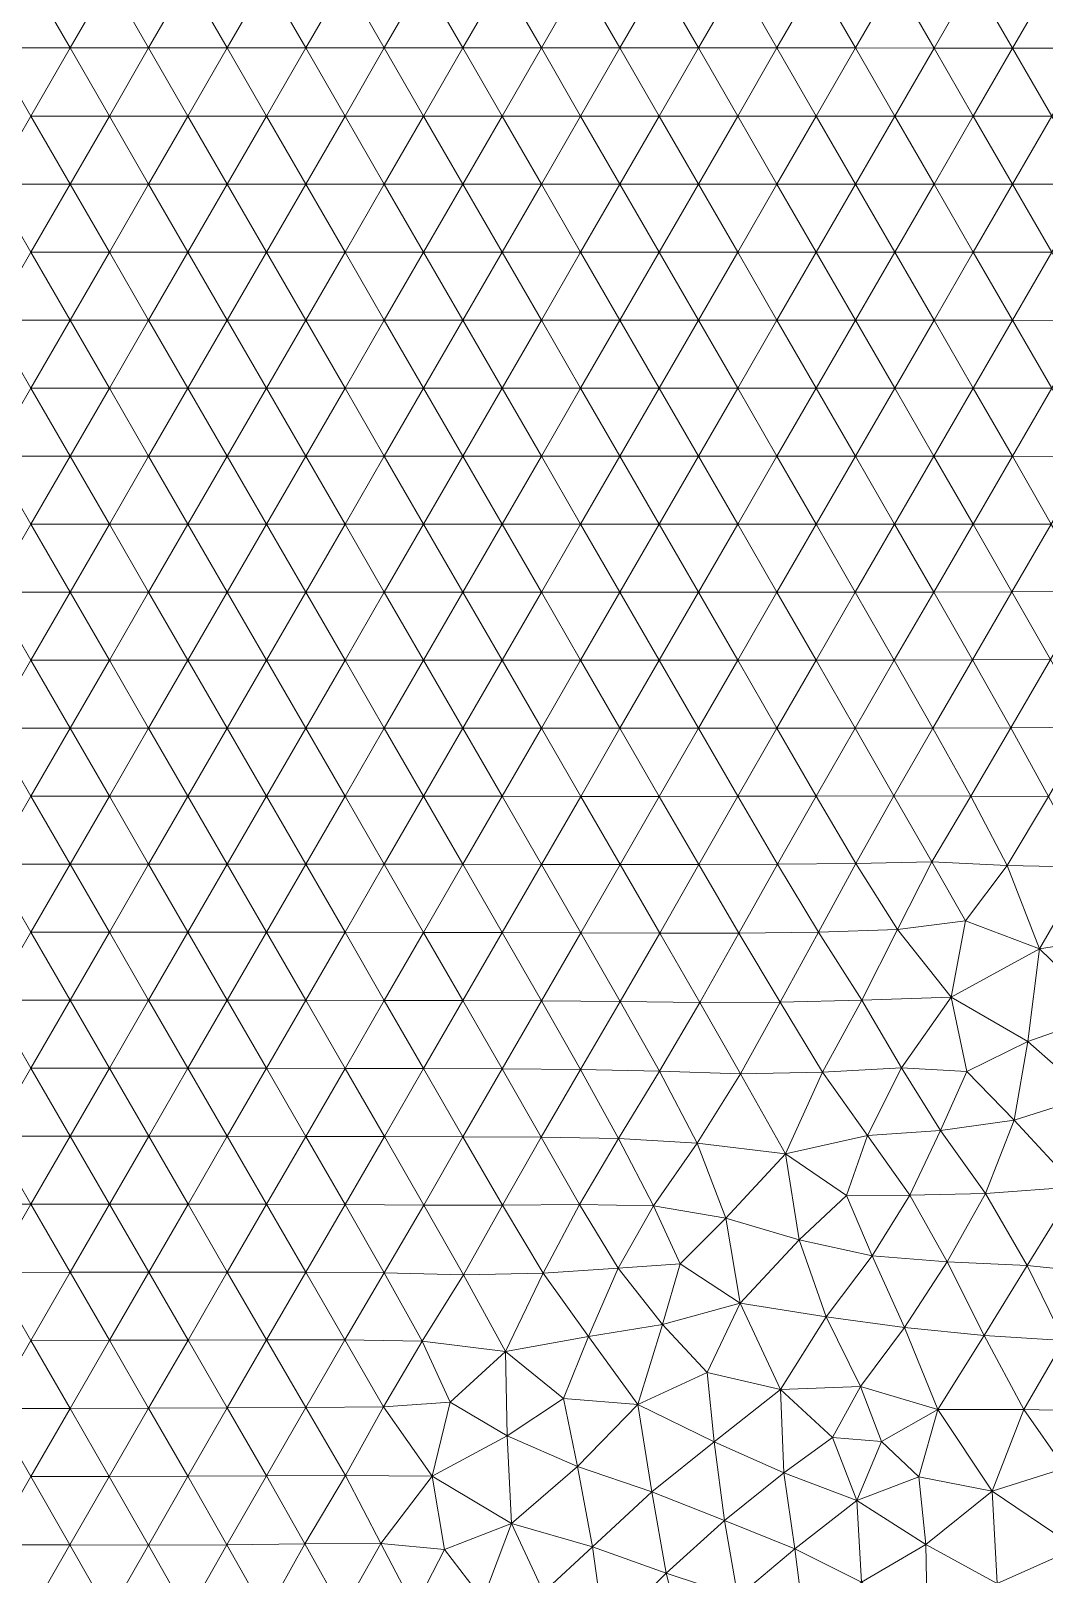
# Model space of a CAD drawing. Extents: x 1.2 to 53.9, y -43.5 to 3.2.
# Drawn here: x 9.4 to 11.98, y -35.426 to -31.497 of the extents above; entities that cross this region are included whole.
import ezdxf

# ---------------------------------------------------------------- set-up
doc = ezdxf.new("R2010")
doc.units = 0
doc.header["$MEASUREMENT"] = 0
doc.layers.add('layer', color=7, linetype='Continuous')

msp = doc.modelspace()

# ---------------------------------------------------------------- linework, layer by layer
at = {"layer": 'layer', "color": 47, "lineweight": 9}
for points in [[(9.5, -31.5403), (9.4, -31.3671), (9.3, -31.5403)], [(9.6, -31.3671), (9.4, -31.3671), (9.5, -31.5403)], [(9.7, -31.5403), (9.6, -31.3671), (9.5, -31.5403)], [(9.8, -31.3671), (9.6, -31.3671), (9.7, -31.5403)], [(9.9, -31.5403), (9.8, -31.3671), (9.7, -31.5403)], [(10, -31.3671), (9.8, -31.3671), (9.9, -31.5403)], [(10.1, -31.5403), (10, -31.3671), (9.9, -31.5403)], [(10.2, -31.3671), (10, -31.3671), (10.1, -31.5403)], [(10.3, -31.5403), (10.2, -31.3671), (10.1, -31.5403)], [(10.4, -31.3671), (10.2, -31.3671), (10.3, -31.5403)], [(10.5, -31.5403), (10.4, -31.3671), (10.3, -31.5403)], [(10.6, -31.3671), (10.4, -31.3671), (10.5, -31.5403)], [(10.7, -31.5403), (10.6, -31.3671), (10.5, -31.5403)], [(10.8, -31.3671), (10.6, -31.3671), (10.7, -31.5403)], [(10.9, -31.5403), (10.8, -31.3671), (10.7, -31.5403)], [(11, -31.3671), (10.8, -31.3671), (10.9, -31.5403)], [(11.1, -31.5403), (11, -31.3671), (10.9, -31.5403)], [(11.2, -31.3671), (11, -31.3671), (11.1, -31.5403)], [(11.3, -31.5403), (11.2, -31.3671), (11.1, -31.5403)], [(11.4, -31.3671), (11.2, -31.3671), (11.3, -31.5403)], [(11.5, -31.5403), (11.4, -31.3671), (11.3, -31.5403)], [(11.6, -31.3671), (11.4, -31.3671), (11.5, -31.5403)], [(11.7, -31.5404), (11.6, -31.3671), (11.5, -31.5403)], [(11.8, -31.3672), (11.6, -31.3671), (11.7, -31.5404)], [(11.9, -31.5404), (11.8, -31.3672), (11.7, -31.5404)], [(12, -31.3672), (11.8, -31.3672), (11.9, -31.5404)], [(12.1, -31.5405), (12, -31.3672), (11.9, -31.5404)], [(9.5, -31.5403), (9.3, -31.5403), (9.4, -31.7135)], [(9.6, -31.7135), (9.5, -31.5403), (9.4, -31.7135)], [(9.7, -31.5403), (9.5, -31.5403), (9.6, -31.7135)], [(9.8, -31.7135), (9.7, -31.5403), (9.6, -31.7135)], [(9.9, -31.5403), (9.7, -31.5403), (9.8, -31.7135)], [(10, -31.7135), (9.9, -31.5403), (9.8, -31.7135)], [(10.1, -31.5403), (9.9, -31.5403), (10, -31.7135)], [(10.2, -31.7135), (10.1, -31.5403), (10, -31.7135)], [(10.3, -31.5403), (10.1, -31.5403), (10.2, -31.7135)], [(10.4, -31.7135), (10.3, -31.5403), (10.2, -31.7135)], [(10.5, -31.5403), (10.3, -31.5403), (10.4, -31.7135)], [(10.6, -31.7135), (10.5, -31.5403), (10.4, -31.7135)], [(10.7, -31.5403), (10.5, -31.5403), (10.6, -31.7135)], [(10.8, -31.7135), (10.7, -31.5403), (10.6, -31.7135)], [(10.9, -31.5403), (10.7, -31.5403), (10.8, -31.7135)], [(11, -31.7135), (10.9, -31.5403), (10.8, -31.7135)], [(11.1, -31.5403), (10.9, -31.5403), (11, -31.7135)], [(11.2, -31.7135), (11.1, -31.5403), (11, -31.7135)], [(11.3, -31.5403), (11.1, -31.5403), (11.2, -31.7135)], [(11.4, -31.7136), (11.3, -31.5403), (11.2, -31.7135)], [(11.5, -31.5403), (11.3, -31.5403), (11.4, -31.7136)], [(11.6, -31.7136), (11.5, -31.5403), (11.4, -31.7136)], [(11.7, -31.5404), (11.5, -31.5403), (11.6, -31.7136)], [(11.8, -31.7136), (11.7, -31.5404), (11.6, -31.7136)], [(11.9, -31.5404), (11.7, -31.5404), (11.8, -31.7136)], [(12, -31.7137), (11.9, -31.5404), (11.8, -31.7136)], [(12.1, -31.5405), (11.9, -31.5404), (12, -31.7137)], [(9.5, -31.8868), (9.4, -31.7135), (9.3, -31.8868)], [(9.6, -31.7135), (9.4, -31.7135), (9.5, -31.8868)], [(9.7, -31.8868), (9.6, -31.7135), (9.5, -31.8868)], [(9.8, -31.7135), (9.6, -31.7135), (9.7, -31.8868)], [(9.9, -31.8868), (9.8, -31.7135), (9.7, -31.8868)], [(10, -31.7135), (9.8, -31.7135), (9.9, -31.8868)], [(10.1, -31.8868), (10, -31.7135), (9.9, -31.8868)], [(10.2, -31.7135), (10, -31.7135), (10.1, -31.8868)], [(10.3, -31.8868), (10.2, -31.7135), (10.1, -31.8868)], [(10.4, -31.7135), (10.2, -31.7135), (10.3, -31.8868)], [(10.5, -31.8868), (10.4, -31.7135), (10.3, -31.8868)], [(10.6, -31.7135), (10.4, -31.7135), (10.5, -31.8868)], [(10.7, -31.8868), (10.6, -31.7135), (10.5, -31.8868)], [(10.8, -31.7135), (10.6, -31.7135), (10.7, -31.8868)], [(10.9, -31.8868), (10.8, -31.7135), (10.7, -31.8868)], [(11, -31.7135), (10.8, -31.7135), (10.9, -31.8868)], [(11.1, -31.8868), (11, -31.7135), (10.9, -31.8868)], [(11.2, -31.7135), (11, -31.7135), (11.1, -31.8868)], [(11.3, -31.8868), (11.2, -31.7135), (11.1, -31.8868)], [(11.4, -31.7136), (11.2, -31.7135), (11.3, -31.8868)], [(11.5, -31.8868), (11.4, -31.7136), (11.3, -31.8868)], [(11.6, -31.7136), (11.4, -31.7136), (11.5, -31.8868)], [(11.7, -31.8868), (11.6, -31.7136), (11.5, -31.8868)], [(11.8, -31.7136), (11.6, -31.7136), (11.7, -31.8868)], [(11.9, -31.8869), (11.8, -31.7136), (11.7, -31.8868)], [(12, -31.7137), (11.8, -31.7136), (11.9, -31.8869)], [(12.1001, -31.8871), (12, -31.7137), (11.9, -31.8869)], [(9.5, -31.8868), (9.3, -31.8868), (9.4, -32.06)], [(9.6, -32.06), (9.5, -31.8868), (9.4, -32.06)], [(9.7, -31.8868), (9.5, -31.8868), (9.6, -32.06)], [(9.8, -32.06), (9.7, -31.8868), (9.6, -32.06)], [(9.9, -31.8868), (9.7, -31.8868), (9.8, -32.06)], [(10, -32.06), (9.9, -31.8868), (9.8, -32.06)], [(10.1, -31.8868), (9.9, -31.8868), (10, -32.06)], [(10.2, -32.06), (10.1, -31.8868), (10, -32.06)], [(10.3, -31.8868), (10.1, -31.8868), (10.2, -32.06)], [(10.4, -32.06), (10.3, -31.8868), (10.2, -32.06)], [(10.5, -31.8868), (10.3, -31.8868), (10.4, -32.06)], [(10.6, -32.06), (10.5, -31.8868), (10.4, -32.06)], [(10.7, -31.8868), (10.5, -31.8868), (10.6, -32.06)], [(10.8, -32.06), (10.7, -31.8868), (10.6, -32.06)], [(10.9, -31.8868), (10.7, -31.8868), (10.8, -32.06)], [(11, -32.06), (10.9, -31.8868), (10.8, -32.06)], [(11.1, -31.8868), (10.9, -31.8868), (11, -32.06)], [(11.2, -32.06), (11.1, -31.8868), (11, -32.06)], [(11.3, -31.8868), (11.1, -31.8868), (11.2, -32.06)], [(11.4, -32.06), (11.3, -31.8868), (11.2, -32.06)], [(11.5, -31.8868), (11.3, -31.8868), (11.4, -32.06)], [(11.6, -32.06), (11.5, -31.8868), (11.4, -32.06)], [(11.7, -31.8868), (11.5, -31.8868), (11.6, -32.06)], [(11.8, -32.0601), (11.7, -31.8868), (11.6, -32.06)], [(11.9, -31.8869), (11.7, -31.8868), (11.8, -32.0601)], [(12, -32.0603), (11.9, -31.8869), (11.8, -32.0601)], [(12.1001, -31.8871), (11.9, -31.8869), (12, -32.0603)], [(9.5, -32.2332), (9.4, -32.06), (9.3, -32.2332)], [(9.6, -32.06), (9.4, -32.06), (9.5, -32.2332)], [(9.7, -32.2332), (9.6, -32.06), (9.5, -32.2332)], [(9.8, -32.06), (9.6, -32.06), (9.7, -32.2332)], [(9.9, -32.2332), (9.8, -32.06), (9.7, -32.2332)], [(10, -32.06), (9.8, -32.06), (9.9, -32.2332)], [(10.1, -32.2332), (10, -32.06), (9.9, -32.2332)], [(10.2, -32.06), (10, -32.06), (10.1, -32.2332)], [(10.3, -32.2332), (10.2, -32.06), (10.1, -32.2332)], [(10.4, -32.06), (10.2, -32.06), (10.3, -32.2332)], [(10.5, -32.2332), (10.4, -32.06), (10.3, -32.2332)], [(10.6, -32.06), (10.4, -32.06), (10.5, -32.2332)], [(10.7, -32.2332), (10.6, -32.06), (10.5, -32.2332)], [(10.8, -32.06), (10.6, -32.06), (10.7, -32.2332)], [(10.9, -32.2332), (10.8, -32.06), (10.7, -32.2332)], [(11, -32.06), (10.8, -32.06), (10.9, -32.2332)], [(11.1, -32.2332), (11, -32.06), (10.9, -32.2332)], [(11.2, -32.06), (11, -32.06), (11.1, -32.2332)], [(11.3, -32.2332), (11.2, -32.06), (11.1, -32.2332)], [(11.4, -32.06), (11.2, -32.06), (11.3, -32.2332)], [(11.5, -32.2332), (11.4, -32.06), (11.3, -32.2332)], [(11.6, -32.06), (11.4, -32.06), (11.5, -32.2332)], [(11.7, -32.2332), (11.6, -32.06), (11.5, -32.2332)], [(11.8, -32.0601), (11.6, -32.06), (11.7, -32.2332)], [(11.8999, -32.2334), (11.8, -32.0601), (11.7, -32.2332)], [(12, -32.0603), (11.8, -32.0601), (11.8999, -32.2334)], [(12.0999, -32.234), (12, -32.0603), (11.8999, -32.2334)], [(9.5, -32.2332), (9.3, -32.2332), (9.4, -32.4064)], [(9.6, -32.4064), (9.5, -32.2332), (9.4, -32.4064)], [(9.7, -32.2332), (9.5, -32.2332), (9.6, -32.4064)], [(9.8, -32.4064), (9.7, -32.2332), (9.6, -32.4064)], [(9.9, -32.2332), (9.7, -32.2332), (9.8, -32.4064)], [(10, -32.4064), (9.9, -32.2332), (9.8, -32.4064)], [(10.1, -32.2332), (9.9, -32.2332), (10, -32.4064)], [(10.2, -32.4064), (10.1, -32.2332), (10, -32.4064)], [(10.3, -32.2332), (10.1, -32.2332), (10.2, -32.4064)], [(10.4, -32.4064), (10.3, -32.2332), (10.2, -32.4064)], [(10.5, -32.2332), (10.3, -32.2332), (10.4, -32.4064)], [(10.6, -32.4064), (10.5, -32.2332), (10.4, -32.4064)], [(10.7, -32.2332), (10.5, -32.2332), (10.6, -32.4064)], [(10.8, -32.4064), (10.7, -32.2332), (10.6, -32.4064)], [(10.9, -32.2332), (10.7, -32.2332), (10.8, -32.4064)], [(11, -32.4064), (10.9, -32.2332), (10.8, -32.4064)], [(11.1, -32.2332), (10.9, -32.2332), (11, -32.4064)], [(11.2, -32.4064), (11.1, -32.2332), (11, -32.4064)], [(11.3, -32.2332), (11.1, -32.2332), (11.2, -32.4064)], [(11.4, -32.4064), (11.3, -32.2332), (11.2, -32.4064)], [(11.5, -32.2332), (11.3, -32.2332), (11.4, -32.4064)], [(11.5999, -32.4064), (11.5, -32.2332), (11.4, -32.4064)], [(11.7, -32.2332), (11.5, -32.2332), (11.5999, -32.4064)], [(11.7998, -32.4065), (11.7, -32.2332), (11.5999, -32.4064)], [(11.8999, -32.2334), (11.7, -32.2332), (11.7998, -32.4065)], [(11.9997, -32.4069), (11.8999, -32.2334), (11.7998, -32.4065)], [(12.0999, -32.234), (11.8999, -32.2334), (11.9997, -32.4069)], [(9.5, -32.5796), (9.4, -32.4064), (9.3, -32.5796)], [(9.6, -32.4064), (9.4, -32.4064), (9.5, -32.5796)], [(9.7, -32.5796), (9.6, -32.4064), (9.5, -32.5796)], [(9.8, -32.4064), (9.6, -32.4064), (9.7, -32.5796)], [(9.9, -32.5796), (9.8, -32.4064), (9.7, -32.5796)], [(10, -32.4064), (9.8, -32.4064), (9.9, -32.5796)], [(10.1, -32.5796), (10, -32.4064), (9.9, -32.5796)], [(10.2, -32.4064), (10, -32.4064), (10.1, -32.5796)], [(10.3, -32.5796), (10.2, -32.4064), (10.1, -32.5796)], [(10.4, -32.4064), (10.2, -32.4064), (10.3, -32.5796)], [(10.5, -32.5796), (10.4, -32.4064), (10.3, -32.5796)], [(10.6, -32.4064), (10.4, -32.4064), (10.5, -32.5796)], [(10.7, -32.5796), (10.6, -32.4064), (10.5, -32.5796)], [(10.8, -32.4064), (10.6, -32.4064), (10.7, -32.5796)], [(10.9, -32.5796), (10.8, -32.4064), (10.7, -32.5796)], [(11, -32.4064), (10.8, -32.4064), (10.9, -32.5796)], [(11.1, -32.5796), (11, -32.4064), (10.9, -32.5796)], [(11.2, -32.4064), (11, -32.4064), (11.1, -32.5796)], [(11.2999, -32.5796), (11.2, -32.4064), (11.1, -32.5796)], [(11.4, -32.4064), (11.2, -32.4064), (11.2999, -32.5796)], [(11.4999, -32.5796), (11.4, -32.4064), (11.2999, -32.5796)], [(11.5999, -32.4064), (11.4, -32.4064), (11.4999, -32.5796)], [(11.6997, -32.5796), (11.5999, -32.4064), (11.4999, -32.5796)], [(11.7998, -32.4065), (11.5999, -32.4064), (11.6997, -32.5796)], [(11.8995, -32.5797), (11.7998, -32.4065), (11.6997, -32.5796)], [(11.9997, -32.4069), (11.7998, -32.4065), (11.8995, -32.5797)], [(12.0991, -32.5803), (11.9997, -32.4069), (11.8995, -32.5797)], [(9.5, -32.5796), (9.3, -32.5796), (9.4, -32.7528)], [(9.6, -32.7528), (9.5, -32.5796), (9.4, -32.7528)], [(9.7, -32.5796), (9.5, -32.5796), (9.6, -32.7528)], [(9.8, -32.7528), (9.7, -32.5796), (9.6, -32.7528)], [(9.9, -32.5796), (9.7, -32.5796), (9.8, -32.7528)], [(10, -32.7528), (9.9, -32.5796), (9.8, -32.7528)], [(10.1, -32.5796), (9.9, -32.5796), (10, -32.7528)], [(10.2, -32.7528), (10.1, -32.5796), (10, -32.7528)], [(10.3, -32.5796), (10.1, -32.5796), (10.2, -32.7528)], [(10.4, -32.7528), (10.3, -32.5796), (10.2, -32.7528)], [(10.5, -32.5796), (10.3, -32.5796), (10.4, -32.7528)], [(10.6, -32.7528), (10.5, -32.5796), (10.4, -32.7528)], [(10.7, -32.5796), (10.5, -32.5796), (10.6, -32.7528)], [(10.8, -32.7528), (10.7, -32.5796), (10.6, -32.7528)], [(10.9, -32.5796), (10.7, -32.5796), (10.8, -32.7528)], [(11, -32.7528), (10.9, -32.5796), (10.8, -32.7528)], [(11.1, -32.5796), (10.9, -32.5796), (11, -32.7528)], [(11.1999, -32.7528), (11.1, -32.5796), (11, -32.7528)], [(11.2999, -32.5796), (11.1, -32.5796), (11.1999, -32.7528)], [(11.3998, -32.7528), (11.2999, -32.5796), (11.1999, -32.7528)], [(11.4999, -32.5796), (11.2999, -32.5796), (11.3998, -32.7528)], [(11.5996, -32.7527), (11.4999, -32.5796), (11.3998, -32.7528)], [(11.6997, -32.5796), (11.4999, -32.5796), (11.5996, -32.7527)], [(11.7992, -32.7526), (11.6997, -32.5796), (11.5996, -32.7527)], [(11.8995, -32.5797), (11.6997, -32.5796), (11.7992, -32.7526)], [(11.9986, -32.7526), (11.8995, -32.5797), (11.7992, -32.7526)], [(12.0991, -32.5803), (11.8995, -32.5797), (11.9986, -32.7526)], [(9.5, -32.926), (9.4, -32.7528), (9.3, -32.926)], [(9.6, -32.7528), (9.4, -32.7528), (9.5, -32.926)], [(9.7, -32.926), (9.6, -32.7528), (9.5, -32.926)], [(9.8, -32.7528), (9.6, -32.7528), (9.7, -32.926)], [(9.9, -32.926), (9.8, -32.7528), (9.7, -32.926)], [(10, -32.7528), (9.8, -32.7528), (9.9, -32.926)], [(10.1, -32.926), (10, -32.7528), (9.9, -32.926)], [(10.2, -32.7528), (10, -32.7528), (10.1, -32.926)], [(10.3, -32.926), (10.2, -32.7528), (10.1, -32.926)], [(10.4, -32.7528), (10.2, -32.7528), (10.3, -32.926)], [(10.5, -32.926), (10.4, -32.7528), (10.3, -32.926)], [(10.6, -32.7528), (10.4, -32.7528), (10.5, -32.926)], [(10.7, -32.926), (10.6, -32.7528), (10.5, -32.926)], [(10.8, -32.7528), (10.6, -32.7528), (10.7, -32.926)], [(10.9, -32.926), (10.8, -32.7528), (10.7, -32.926)], [(11, -32.7528), (10.8, -32.7528), (10.9, -32.926)], [(11.1, -32.926), (11, -32.7528), (10.9, -32.926)], [(11.1999, -32.7528), (11, -32.7528), (11.1, -32.926)], [(11.2998, -32.926), (11.1999, -32.7528), (11.1, -32.926)], [(11.3998, -32.7528), (11.1999, -32.7528), (11.2998, -32.926)], [(11.4995, -32.9259), (11.3998, -32.7528), (11.2998, -32.926)], [(11.5996, -32.7527), (11.3998, -32.7528), (11.4995, -32.9259)], [(11.699, -32.9258), (11.5996, -32.7527), (11.4995, -32.9259)], [(11.7992, -32.7526), (11.5996, -32.7527), (11.699, -32.9258)], [(11.8982, -32.9254), (11.7992, -32.7526), (11.699, -32.9258)], [(11.9986, -32.7526), (11.7992, -32.7526), (11.8982, -32.9254)], [(12.0971, -32.9246), (11.9986, -32.7526), (11.8982, -32.9254)], [(9.5, -32.926), (9.3, -32.926), (9.4, -33.0992)], [(9.6, -33.0992), (9.5, -32.926), (9.4, -33.0992)], [(9.7, -32.926), (9.5, -32.926), (9.6, -33.0992)], [(9.8, -33.0992), (9.7, -32.926), (9.6, -33.0992)], [(9.9, -32.926), (9.7, -32.926), (9.8, -33.0992)], [(10, -33.0992), (9.9, -32.926), (9.8, -33.0992)], [(10.1, -32.926), (9.9, -32.926), (10, -33.0992)], [(10.2, -33.0992), (10.1, -32.926), (10, -33.0992)], [(10.3, -32.926), (10.1, -32.926), (10.2, -33.0992)], [(10.4, -33.0992), (10.3, -32.926), (10.2, -33.0992)], [(10.5, -32.926), (10.3, -32.926), (10.4, -33.0992)], [(10.6, -33.0992), (10.5, -32.926), (10.4, -33.0992)], [(10.7, -32.926), (10.5, -32.926), (10.6, -33.0992)], [(10.8, -33.0992), (10.7, -32.926), (10.6, -33.0992)], [(10.9, -32.926), (10.7, -32.926), (10.8, -33.0992)], [(11, -33.0992), (10.9, -32.926), (10.8, -33.0992)], [(11.1, -32.926), (10.9, -32.926), (11, -33.0992)], [(11.1999, -33.0992), (11.1, -32.926), (11, -33.0992)], [(11.2998, -32.926), (11.1, -32.926), (11.1999, -33.0992)], [(11.3996, -33.0991), (11.2998, -32.926), (11.1999, -33.0992)], [(11.4995, -32.9259), (11.2998, -32.926), (11.3996, -33.0991)], [(11.5988, -33.099), (11.4995, -32.9259), (11.3996, -33.0991)], [(11.699, -32.9258), (11.4995, -32.9259), (11.5988, -33.099)], [(11.7977, -33.0987), (11.699, -32.9258), (11.5988, -33.099)], [(11.8982, -32.9254), (11.699, -32.9258), (11.7977, -33.0987)], [(11.9965, -33.0976), (11.8982, -32.9254), (11.7977, -33.0987)], [(12.0971, -32.9246), (11.8982, -32.9254), (11.9965, -33.0976)], [(9.5, -33.2724), (9.4, -33.0992), (9.3, -33.2724)], [(9.6, -33.0992), (9.4, -33.0992), (9.5, -33.2724)], [(9.7, -33.2724), (9.6, -33.0992), (9.5, -33.2724)], [(9.8, -33.0992), (9.6, -33.0992), (9.7, -33.2724)], [(9.9, -33.2724), (9.8, -33.0992), (9.7, -33.2724)], [(10, -33.0992), (9.8, -33.0992), (9.9, -33.2724)], [(10.1, -33.2724), (10, -33.0992), (9.9, -33.2724)], [(10.2, -33.0992), (10, -33.0992), (10.1, -33.2724)], [(10.3, -33.2724), (10.2, -33.0992), (10.1, -33.2724)], [(10.4, -33.0992), (10.2, -33.0992), (10.3, -33.2724)], [(10.5, -33.2724), (10.4, -33.0992), (10.3, -33.2724)], [(10.6, -33.0992), (10.4, -33.0992), (10.5, -33.2724)], [(10.7, -33.2725), (10.6, -33.0992), (10.5, -33.2724)], [(10.8, -33.0992), (10.6, -33.0992), (10.7, -33.2725)], [(10.9001, -33.2725), (10.8, -33.0992), (10.7, -33.2725)], [(11, -33.0992), (10.8, -33.0992), (10.9001, -33.2725)], [(11.1001, -33.2725), (11, -33.0992), (10.9001, -33.2725)], [(11.1999, -33.0992), (11, -33.0992), (11.1001, -33.2725)], [(11.2999, -33.2723), (11.1999, -33.0992), (11.1001, -33.2725)], [(11.3996, -33.0991), (11.1999, -33.0992), (11.2999, -33.2723)], [(11.499, -33.272), (11.3996, -33.0991), (11.2999, -33.2723)], [(11.5988, -33.099), (11.3996, -33.0991), (11.499, -33.272)], [(11.6972, -33.2719), (11.5988, -33.099), (11.499, -33.272)], [(11.7977, -33.0987), (11.5988, -33.099), (11.6972, -33.2719)], [(11.8954, -33.2718), (11.7977, -33.0987), (11.6972, -33.2719)], [(11.9965, -33.0976), (11.7977, -33.0987), (11.8954, -33.2718)], [(12.0945, -33.2699), (11.9965, -33.0976), (11.8954, -33.2718)], [(9.5, -33.2724), (9.3, -33.2724), (9.4, -33.4456)], [(9.6, -33.4456), (9.5, -33.2724), (9.4, -33.4456)], [(9.7, -33.2724), (9.5, -33.2724), (9.6, -33.4456)], [(9.8, -33.4456), (9.7, -33.2724), (9.6, -33.4456)], [(9.9, -33.2724), (9.7, -33.2724), (9.8, -33.4456)], [(10, -33.4456), (9.9, -33.2724), (9.8, -33.4456)], [(10.1, -33.2724), (9.9, -33.2724), (10, -33.4456)], [(10.2, -33.4456), (10.1, -33.2724), (10, -33.4456)], [(10.3, -33.2724), (10.1, -33.2724), (10.2, -33.4456)], [(10.4, -33.4457), (10.3, -33.2724), (10.2, -33.4456)], [(10.5, -33.2724), (10.3, -33.2724), (10.4, -33.4457)], [(10.6001, -33.4457), (10.5, -33.2724), (10.4, -33.4457)], [(10.7, -33.2725), (10.5, -33.2724), (10.6001, -33.4457)], [(10.8001, -33.4459), (10.7, -33.2725), (10.6001, -33.4457)], [(10.9001, -33.2725), (10.7, -33.2725), (10.8001, -33.4459)], [(11.0003, -33.4459), (10.9001, -33.2725), (10.8001, -33.4459)], [(11.1001, -33.2725), (10.9001, -33.2725), (11.0003, -33.4459)], [(11.2005, -33.4458), (11.1001, -33.2725), (11.0003, -33.4459)], [(11.2999, -33.2723), (11.1001, -33.2725), (11.2005, -33.4458)], [(11.4, -33.4451), (11.2999, -33.2723), (11.2005, -33.4458)], [(11.499, -33.272), (11.2999, -33.2723), (11.4, -33.4451)], [(11.5977, -33.4442), (11.499, -33.272), (11.4, -33.4451)], [(11.6972, -33.2719), (11.499, -33.272), (11.5977, -33.4442)], [(11.794, -33.4452), (11.6972, -33.2719), (11.5977, -33.4442)], [(11.8954, -33.2718), (11.6972, -33.2719), (11.794, -33.4452)], [(11.9918, -33.4465), (11.8954, -33.2718), (11.794, -33.4452)], [(12.0945, -33.2699), (11.8954, -33.2718), (11.9918, -33.4465)], [(9.5, -33.6188), (9.4, -33.4456), (9.3, -33.6188)], [(9.6, -33.4456), (9.4, -33.4456), (9.5, -33.6188)], [(9.7, -33.6188), (9.6, -33.4456), (9.5, -33.6188)], [(9.8, -33.4456), (9.6, -33.4456), (9.7, -33.6188)], [(9.9, -33.6188), (9.8, -33.4456), (9.7, -33.6188)], [(10, -33.4456), (9.8, -33.4456), (9.9, -33.6188)], [(10.1, -33.6188), (10, -33.4456), (9.9, -33.6188)], [(10.2, -33.4456), (10, -33.4456), (10.1, -33.6188)], [(10.3, -33.6189), (10.2, -33.4456), (10.1, -33.6188)], [(10.4, -33.4457), (10.2, -33.4456), (10.3, -33.6189)], [(10.5001, -33.619), (10.4, -33.4457), (10.3, -33.6189)], [(10.6001, -33.4457), (10.4, -33.4457), (10.5001, -33.619)], [(10.7001, -33.6192), (10.6001, -33.4457), (10.5001, -33.619)], [(10.8001, -33.4459), (10.6001, -33.4457), (10.7001, -33.6192)], [(10.9004, -33.6196), (10.8001, -33.4459), (10.7001, -33.6192)], [(11.0003, -33.4459), (10.8001, -33.4459), (10.9004, -33.6196)], [(11.1011, -33.6196), (11.0003, -33.4459), (10.9004, -33.6196)], [(11.2005, -33.4458), (11.0003, -33.4459), (11.1011, -33.6196)], [(11.3017, -33.6189), (11.2005, -33.4458), (11.1011, -33.6196)], [(11.4, -33.4451), (11.2005, -33.4458), (11.3017, -33.6189)], [(11.5009, -33.6165), (11.4, -33.4451), (11.3017, -33.6189)], [(11.5977, -33.4442), (11.4, -33.4451), (11.5009, -33.6165)], [(11.6943, -33.613), (11.5977, -33.4442), (11.5009, -33.6165)], [(11.794, -33.4452), (11.5977, -33.4442), (11.6943, -33.613)], [(11.8864, -33.6217), (11.794, -33.4452), (11.6943, -33.613)], [(11.9918, -33.4465), (11.794, -33.4452), (11.8864, -33.6217)], [(12.0891, -33.626), (11.9918, -33.4465), (11.8864, -33.6217)], [(9.5, -33.6188), (9.3, -33.6188), (9.4, -33.792)], [(9.6, -33.792), (9.5, -33.6188), (9.4, -33.792)], [(9.7, -33.6188), (9.5, -33.6188), (9.6, -33.792)], [(9.8, -33.792), (9.7, -33.6188), (9.6, -33.792)], [(9.9, -33.6188), (9.7, -33.6188), (9.8, -33.792)], [(10, -33.792), (9.9, -33.6188), (9.8, -33.792)], [(10.1, -33.6188), (9.9, -33.6188), (10, -33.792)], [(10.2001, -33.7921), (10.1, -33.6188), (10, -33.792)], [(10.3, -33.6189), (10.1, -33.6188), (10.2001, -33.7921)], [(10.4001, -33.7922), (10.3, -33.6189), (10.2001, -33.7921)], [(10.5001, -33.619), (10.3, -33.6189), (10.4001, -33.7922)], [(10.6001, -33.7926), (10.5001, -33.619), (10.4001, -33.7922)], [(10.7001, -33.6192), (10.5001, -33.619), (10.6001, -33.7926)], [(10.8004, -33.7932), (10.7001, -33.6192), (10.6001, -33.7926)], [(10.9004, -33.6196), (10.7001, -33.6192), (10.8004, -33.7932)], [(11.0013, -33.794), (10.9004, -33.6196), (10.8004, -33.7932)], [(11.1011, -33.6196), (10.9004, -33.6196), (11.0013, -33.794)], [(11.2032, -33.794), (11.1011, -33.6196), (11.0013, -33.794)], [(11.3017, -33.6189), (11.1011, -33.6196), (11.2032, -33.794)], [(11.4057, -33.7916), (11.3017, -33.6189), (11.2032, -33.794)], [(11.5009, -33.6165), (11.3017, -33.6189), (11.4057, -33.7916)], [(11.6065, -33.7847), (11.5009, -33.6165), (11.4057, -33.7916)], [(11.6943, -33.613), (11.5009, -33.6165), (11.6065, -33.7847)], [(11.7799, -33.7628), (11.6943, -33.613), (11.6065, -33.7847)], [(11.8864, -33.6217), (11.6943, -33.613), (11.7799, -33.7628)], [(11.9688, -33.8342), (11.8864, -33.6217), (11.7799, -33.7628)], [(12.0891, -33.626), (11.8864, -33.6217), (11.9688, -33.8342)], [(11.9688, -33.8342), (12.2052, -33.797), (12.0891, -33.626)], [(9.5, -33.9652), (9.4, -33.792), (9.3, -33.9652)], [(9.6, -33.792), (9.4, -33.792), (9.5, -33.9652)], [(9.7, -33.9652), (9.6, -33.792), (9.5, -33.9652)], [(9.8, -33.792), (9.6, -33.792), (9.7, -33.9652)], [(9.9, -33.9652), (9.8, -33.792), (9.7, -33.9652)], [(10, -33.792), (9.8, -33.792), (9.9, -33.9652)], [(10.1001, -33.9653), (10, -33.792), (9.9, -33.9652)], [(10.2001, -33.7921), (10, -33.792), (10.1001, -33.9653)], [(10.3001, -33.9655), (10.2001, -33.7921), (10.1001, -33.9653)], [(10.4001, -33.7922), (10.2001, -33.7921), (10.3001, -33.9655)], [(10.5001, -33.9658), (10.4001, -33.7922), (10.3001, -33.9655)], [(10.6001, -33.7926), (10.4001, -33.7922), (10.5001, -33.9658)], [(10.7001, -33.9666), (10.6001, -33.7926), (10.5001, -33.9658)], [(10.8004, -33.7932), (10.6001, -33.7926), (10.7001, -33.9666)], [(10.9007, -33.9683), (10.8004, -33.7932), (10.7001, -33.9666)], [(11.0013, -33.794), (10.8004, -33.7932), (10.9007, -33.9683)], [(11.1032, -33.9706), (11.0013, -33.794), (10.9007, -33.9683)], [(11.2032, -33.794), (11.0013, -33.794), (11.1032, -33.9706)], [(11.308, -33.9702), (11.2032, -33.794), (11.1032, -33.9706)], [(11.4057, -33.7916), (11.2032, -33.794), (11.308, -33.9702)], [(11.5157, -33.9649), (11.4057, -33.7916), (11.308, -33.9702)], [(11.6065, -33.7847), (11.4057, -33.7916), (11.5157, -33.9649)], [(11.7439, -33.9575), (11.6065, -33.7847), (11.5157, -33.9649)], [(11.7799, -33.7628), (11.6065, -33.7847), (11.7439, -33.9575)], [(11.9688, -33.8342), (11.7799, -33.7628), (11.7439, -33.9575)], [(11.9392, -34.0699), (11.9688, -33.8342), (11.7439, -33.9575)], [(12.1393, -34.0001), (11.9688, -33.8342), (11.9392, -34.0699)], [(12.1393, -34.0001), (12.2052, -33.797), (11.9688, -33.8342)], [(9.5, -33.9652), (9.3, -33.9652), (9.4, -34.1384)], [(9.6, -34.1384), (9.5, -33.9652), (9.4, -34.1384)], [(9.7, -33.9652), (9.5, -33.9652), (9.6, -34.1384)], [(9.8001, -34.1384), (9.7, -33.9652), (9.6, -34.1384)], [(9.9, -33.9652), (9.7, -33.9652), (9.8001, -34.1384)], [(10.0001, -34.1384), (9.9, -33.9652), (9.8001, -34.1384)], [(10.1001, -33.9653), (9.9, -33.9652), (10.0001, -34.1384)], [(10.2002, -34.1386), (10.1001, -33.9653), (10.0001, -34.1384)], [(10.3001, -33.9655), (10.1001, -33.9653), (10.2002, -34.1386)], [(10.4002, -34.139), (10.3001, -33.9655), (10.2002, -34.1386)], [(10.5001, -33.9658), (10.3001, -33.9655), (10.4002, -34.139)], [(10.6, -34.1397), (10.5001, -33.9658), (10.4002, -34.139)], [(10.7001, -33.9666), (10.5001, -33.9658), (10.6, -34.1397)], [(10.7996, -34.1415), (10.7001, -33.9666), (10.6, -34.1397)], [(10.9007, -33.9683), (10.7001, -33.9666), (10.7996, -34.1415)], [(11.0005, -34.1461), (10.9007, -33.9683), (10.7996, -34.1415)], [(11.1032, -33.9706), (10.9007, -33.9683), (11.0005, -34.1461)], [(11.2073, -34.1529), (11.1032, -33.9706), (11.0005, -34.1461)], [(11.308, -33.9702), (11.1032, -33.9706), (11.2073, -34.1529)], [(11.4161, -34.1482), (11.308, -33.9702), (11.2073, -34.1529)], [(11.5157, -33.9649), (11.308, -33.9702), (11.4161, -34.1482)], [(11.6172, -34.1372), (11.5157, -33.9649), (11.4161, -34.1482)], [(11.7439, -33.9575), (11.5157, -33.9649), (11.6172, -34.1372)], [(11.7836, -34.1465), (11.7439, -33.9575), (11.6172, -34.1372)], [(11.9392, -34.0699), (11.7439, -33.9575), (11.7836, -34.1465)], [(12.1393, -34.0001), (11.9392, -34.0699), (12.0966, -34.209)], [(11.9043, -34.2701), (11.9392, -34.0699), (11.7836, -34.1465)], [(12.0966, -34.209), (11.9392, -34.0699), (11.9043, -34.2701)], [(9.5, -34.3116), (9.4, -34.1384), (9.3, -34.3116)], [(9.6, -34.1384), (9.4, -34.1384), (9.5, -34.3116)], [(9.7001, -34.3115), (9.6, -34.1384), (9.5, -34.3116)], [(9.8001, -34.1384), (9.6, -34.1384), (9.7001, -34.3115)], [(9.9001, -34.3115), (9.8001, -34.1384), (9.7001, -34.3115)], [(10.0001, -34.1384), (9.8001, -34.1384), (9.9001, -34.3115)], [(10.1002, -34.3117), (10.0001, -34.1384), (9.9001, -34.3115)], [(10.2002, -34.1386), (10.0001, -34.1384), (10.1002, -34.3117)], [(10.3004, -34.3123), (10.2002, -34.1386), (10.1002, -34.3117)], [(10.4002, -34.139), (10.2002, -34.1386), (10.3004, -34.3123)], [(10.5004, -34.3129), (10.4002, -34.139), (10.3004, -34.3123)], [(10.6, -34.1397), (10.4002, -34.139), (10.5004, -34.3129)], [(10.6994, -34.3137), (10.6, -34.1397), (10.5004, -34.3129)], [(10.7996, -34.1415), (10.6, -34.1397), (10.6994, -34.3137)], [(10.8966, -34.317), (10.7996, -34.1415), (10.6994, -34.3137)], [(11.0005, -34.1461), (10.7996, -34.1415), (10.8966, -34.317)], [(11.0968, -34.3293), (11.0005, -34.1461), (10.8966, -34.317)], [(11.2073, -34.1529), (11.0005, -34.1461), (11.0968, -34.3293)], [(11.4161, -34.1482), (11.2073, -34.1529), (11.3217, -34.3562)], [(11.5304, -34.3096), (11.4161, -34.1482), (11.3217, -34.3562)], [(11.6172, -34.1372), (11.4161, -34.1482), (11.5304, -34.3096)], [(11.7167, -34.2968), (11.6172, -34.1372), (11.5304, -34.3096)], [(11.7167, -34.2968), (11.7836, -34.1465), (11.6172, -34.1372)], [(11.9043, -34.2701), (11.7836, -34.1465), (11.7167, -34.2968)], [(11.3217, -34.3562), (11.2073, -34.1529), (11.0968, -34.3293)], [(12.0614, -34.4406), (12.0966, -34.209), (11.9043, -34.2701)], [(11.6381, -34.4616), (11.7167, -34.2968), (11.5304, -34.3096)], [(11.6381, -34.4616), (11.8314, -34.4568), (11.7167, -34.2968)], [(11.8314, -34.4568), (11.9043, -34.2701), (11.7167, -34.2968)], [(11.8314, -34.4568), (12.0614, -34.4406), (11.9043, -34.2701)], [(9.4, -34.4848), (9.3, -34.3116), (9.2, -34.4848)], [(9.5, -34.3116), (9.3, -34.3116), (9.4, -34.4848)], [(9.6001, -34.4847), (9.5, -34.3116), (9.4, -34.4848)], [(9.7001, -34.3115), (9.5, -34.3116), (9.6001, -34.4847)], [(9.8002, -34.4846), (9.7001, -34.3115), (9.6001, -34.4847)], [(9.9001, -34.3115), (9.7001, -34.3115), (9.8002, -34.4846)], [(10.0002, -34.4847), (9.9001, -34.3115), (9.8002, -34.4846)], [(10.1002, -34.3117), (9.9001, -34.3115), (10.0002, -34.4847)], [(10.2003, -34.4852), (10.1002, -34.3117), (10.0002, -34.4847)], [(10.3004, -34.3123), (10.1002, -34.3117), (10.2003, -34.4852)], [(10.4008, -34.4866), (10.3004, -34.3123), (10.2003, -34.4852)], [(10.5004, -34.3129), (10.3004, -34.3123), (10.4008, -34.4866)], [(10.601, -34.487), (10.5004, -34.3129), (10.4008, -34.4866)], [(10.6994, -34.3137), (10.5004, -34.3129), (10.601, -34.487)], [(10.7974, -34.4854), (10.6994, -34.3137), (10.601, -34.487)], [(10.8966, -34.317), (10.6994, -34.3137), (10.7974, -34.4854)], [(10.9853, -34.4886), (10.8966, -34.317), (10.7974, -34.4854)], [(11.0968, -34.3293), (10.8966, -34.317), (10.9853, -34.4886)], [(11.1701, -34.5199), (11.0968, -34.3293), (10.9853, -34.4886)], [(11.3217, -34.3562), (11.0968, -34.3293), (11.1701, -34.5199)], [(11.5304, -34.3096), (11.3217, -34.3562), (11.4771, -34.4623)], [(11.4771, -34.4623), (11.6381, -34.4616), (11.5304, -34.3096)], [(11.3217, -34.3562), (11.1701, -34.5199), (11.3568, -34.5755)], [(11.4771, -34.4623), (11.3217, -34.3562), (11.3568, -34.5755)], [(11.5421, -34.6157), (11.4771, -34.4623), (11.3568, -34.5755)], [(11.5421, -34.6157), (11.6381, -34.4616), (11.4771, -34.4623)], [(11.7332, -34.6316), (11.6381, -34.4616), (11.5421, -34.6157)], [(11.7332, -34.6316), (11.8314, -34.4568), (11.6381, -34.4616)], [(11.9372, -34.6405), (11.8314, -34.4568), (11.7332, -34.6316)], [(11.9372, -34.6405), (12.0614, -34.4406), (11.8314, -34.4568)], [(12.1427, -34.6619), (12.0614, -34.4406), (11.9372, -34.6405)], [(9.4, -34.4848), (9.2, -34.4848), (9.3, -34.658)], [(9.5001, -34.6579), (9.4, -34.4848), (9.3, -34.658)], [(9.6001, -34.4847), (9.4, -34.4848), (9.5001, -34.6579)], [(9.7002, -34.6577), (9.6001, -34.4847), (9.5001, -34.6579)], [(9.8002, -34.4846), (9.6001, -34.4847), (9.7002, -34.6577)], [(9.9002, -34.6575), (9.8002, -34.4846), (9.7002, -34.6577)], [(10.0002, -34.4847), (9.8002, -34.4846), (9.9002, -34.6575)], [(10.1001, -34.6577), (10.0002, -34.4847), (9.9002, -34.6575)], [(10.2003, -34.4852), (10.0002, -34.4847), (10.1001, -34.6577)], [(10.3, -34.6592), (10.2003, -34.4852), (10.1001, -34.6577)], [(10.4008, -34.4866), (10.2003, -34.4852), (10.3, -34.6592)], [(10.5021, -34.664), (10.4008, -34.4866), (10.3, -34.6592)], [(10.601, -34.487), (10.4008, -34.4866), (10.5021, -34.664)], [(10.7046, -34.6605), (10.601, -34.487), (10.5021, -34.664)], [(10.7974, -34.4854), (10.601, -34.487), (10.7046, -34.6605)], [(10.8954, -34.647), (10.7974, -34.4854), (10.7046, -34.6605)], [(10.9853, -34.4886), (10.7974, -34.4854), (10.8954, -34.647)], [(11.0536, -34.6361), (10.9853, -34.4886), (10.8954, -34.647)], [(11.1701, -34.5199), (10.9853, -34.4886), (11.0536, -34.6361)], [(11.2065, -34.7368), (11.1701, -34.5199), (11.0536, -34.6361)], [(11.3568, -34.5755), (11.1701, -34.5199), (11.2065, -34.7368)], [(11.425, -34.7711), (11.3568, -34.5755), (11.2065, -34.7368)], [(11.425, -34.7711), (11.5421, -34.6157), (11.3568, -34.5755)], [(11.6248, -34.7981), (11.5421, -34.6157), (11.425, -34.7711)], [(11.6248, -34.7981), (11.7332, -34.6316), (11.5421, -34.6157)], [(9.5001, -34.6579), (9.3, -34.658), (9.4, -34.8312)], [(9.6001, -34.831), (9.5001, -34.6579), (9.4, -34.8312)], [(9.7002, -34.6577), (9.5001, -34.6579), (9.6001, -34.831)], [(9.8002, -34.8305), (9.7002, -34.6577), (9.6001, -34.831)], [(9.9002, -34.6575), (9.7002, -34.6577), (9.8002, -34.8305)], [(10.0002, -34.8301), (9.9002, -34.6575), (9.8002, -34.8305)], [(10.1001, -34.6577), (9.9002, -34.6575), (10.0002, -34.8301)], [(10.1994, -34.8301), (10.1001, -34.6577), (10.0002, -34.8301)], [(10.3, -34.6592), (10.1001, -34.6577), (10.1994, -34.8301)], [(10.3964, -34.833), (10.3, -34.6592), (10.1994, -34.8301)], [(10.5021, -34.664), (10.3, -34.6592), (10.3964, -34.833)], [(10.8954, -34.647), (10.7046, -34.6605), (10.8204, -34.8213)], [(11.0081, -34.7908), (10.8954, -34.647), (10.8204, -34.8213)], [(11.0536, -34.6361), (10.8954, -34.647), (11.0081, -34.7908)], [(11.2065, -34.7368), (11.0536, -34.6361), (11.0081, -34.7908)], [(11.8272, -34.8192), (11.7332, -34.6316), (11.6248, -34.7981)], [(11.8272, -34.8192), (11.9372, -34.6405), (11.7332, -34.6316)], [(12.0303, -34.8319), (11.9372, -34.6405), (11.8272, -34.8192)], [(12.0303, -34.8319), (12.1427, -34.6619), (11.9372, -34.6405)], [(10.6088, -34.8596), (10.5021, -34.664), (10.3964, -34.833)], [(10.7046, -34.6605), (10.5021, -34.664), (10.6088, -34.8596)], [(10.8204, -34.8213), (10.7046, -34.6605), (10.6088, -34.8596)], [(11.1223, -34.9126), (11.2065, -34.7368), (11.0081, -34.7908)], [(11.309, -34.9566), (11.2065, -34.7368), (11.1223, -34.9126)], [(11.309, -34.9566), (11.425, -34.7711), (11.2065, -34.7368)], [(11.5124, -34.9486), (11.425, -34.7711), (11.309, -34.9566)], [(11.6248, -34.7981), (11.425, -34.7711), (11.5124, -34.9486)], [(11.0081, -34.7908), (10.8204, -34.8213), (10.9458, -34.9941)], [(10.9458, -34.9941), (11.1223, -34.9126), (11.0081, -34.7908)], [(11.7099, -35.0074), (11.6248, -34.7981), (11.5124, -34.9486)], [(11.7099, -35.0074), (11.8272, -34.8192), (11.6248, -34.7981)], [(9.5, -35.0044), (9.4, -34.8312), (9.2999, -35.0045)], [(9.6001, -34.831), (9.4, -34.8312), (9.5, -35.0044)], [(9.7, -35.004), (9.6001, -34.831), (9.5, -35.0044)], [(9.8002, -34.8305), (9.6001, -34.831), (9.7, -35.004)], [(9.9002, -35.0032), (9.8002, -34.8305), (9.7, -35.004)], [(10.0002, -34.8301), (9.8002, -34.8305), (9.9002, -35.0032)], [(10.1002, -35.0021), (10.0002, -34.8301), (9.9002, -35.0032)], [(10.1994, -34.8301), (10.0002, -34.8301), (10.1002, -35.0021)], [(10.2983, -35.0003), (10.1994, -34.8301), (10.1002, -35.0021)], [(10.3964, -34.833), (10.1994, -34.8301), (10.2983, -35.0003)], [(10.4679, -34.9882), (10.3964, -34.833), (10.2983, -35.0003)], [(10.6088, -34.8596), (10.3964, -34.833), (10.4679, -34.9882)], [(10.8204, -34.8213), (10.6088, -34.8596), (10.7566, -34.9789)], [(10.7566, -34.9789), (10.9458, -34.9941), (10.8204, -34.8213)], [(11.9284, -35.007), (11.8272, -34.8192), (11.7099, -35.0074)], [(11.9284, -35.007), (12.0303, -34.8319), (11.8272, -34.8192)], [(12.1222, -35.0113), (12.0303, -34.8319), (11.9284, -35.007)], [(10.6088, -34.8596), (10.4679, -34.9882), (10.6125, -35.0739)], [(10.7566, -34.9789), (10.6088, -34.8596), (10.6125, -35.0739)], [(10.9458, -34.9941), (11.1401, -35.0892), (11.1223, -34.9126)], [(11.1401, -35.0892), (11.309, -34.9566), (11.1223, -34.9126)], [(11.1401, -35.0892), (11.3173, -35.1685), (11.309, -34.9566)], [(11.4413, -35.0785), (11.5124, -34.9486), (11.309, -34.9566)], [(11.3173, -35.1685), (11.4413, -35.0785), (11.309, -34.9566)], [(11.5658, -35.0891), (11.5124, -34.9486), (11.4413, -35.0785)], [(11.5658, -35.0891), (11.7099, -35.0074), (11.5124, -34.9486)], [(9.5, -35.0044), (9.2999, -35.0045), (9.3998, -35.1781)], [(9.5998, -35.178), (9.5, -35.0044), (9.3998, -35.1781)], [(9.7, -35.004), (9.5, -35.0044), (9.5998, -35.178)], [(9.7997, -35.1774), (9.7, -35.004), (9.5998, -35.178)], [(9.9002, -35.0032), (9.7, -35.004), (9.7997, -35.1774)], [(9.9998, -35.1761), (9.9002, -35.0032), (9.7997, -35.1774)], [(10.1002, -35.0021), (9.9002, -35.0032), (9.9998, -35.1761)], [(10.2016, -35.1751), (10.1002, -35.0021), (9.9998, -35.1761)], [(10.2983, -35.0003), (10.1002, -35.0021), (10.2016, -35.1751)], [(10.4217, -35.1772), (10.2983, -35.0003), (10.2016, -35.1751)], [(10.4679, -34.9882), (10.2983, -35.0003), (10.4217, -35.1772)], [(10.6125, -35.0739), (10.4679, -34.9882), (10.4217, -35.1772)], [(10.792, -35.1522), (10.7566, -34.9789), (10.6125, -35.0739)], [(10.792, -35.1522), (10.9458, -34.9941), (10.7566, -34.9789)], [(10.9816, -35.2171), (10.9458, -34.9941), (10.792, -35.1522)], [(10.9816, -35.2171), (11.1401, -35.0892), (10.9458, -34.9941)], [(11.6615, -35.179), (11.7099, -35.0074), (11.5658, -35.0891)], [(11.6615, -35.179), (11.8482, -35.2153), (11.7099, -35.0074)], [(11.8482, -35.2153), (11.9284, -35.007), (11.7099, -35.0074)], [(11.8482, -35.2153), (12.0333, -35.157), (11.9284, -35.007)], [(12.0333, -35.157), (12.1222, -35.0113), (11.9284, -35.007)], [(10.624, -35.2973), (10.6125, -35.0739), (10.4217, -35.1772)], [(10.624, -35.2973), (10.792, -35.1522), (10.6125, -35.0739)], [(11.1663, -35.2901), (11.1401, -35.0892), (10.9816, -35.2171)], [(11.1663, -35.2901), (11.3173, -35.1685), (11.1401, -35.0892)], [(11.3173, -35.1685), (11.5037, -35.2386), (11.4413, -35.0785)], [(11.5037, -35.2386), (11.5658, -35.0891), (11.4413, -35.0785)], [(11.5037, -35.2386), (11.6615, -35.179), (11.5658, -35.0891)], [(10.8303, -35.3569), (10.792, -35.1522), (10.624, -35.2973)], [(10.8303, -35.3569), (10.9816, -35.2171), (10.792, -35.1522)], [(11.3451, -35.3618), (11.3173, -35.1685), (11.1663, -35.2901)], [(11.3451, -35.3618), (11.5037, -35.2386), (11.3173, -35.1685)], [(12.0628, -35.3602), (12.0333, -35.157), (11.8482, -35.2153)], [(9.4996, -35.3522), (9.3998, -35.1781), (9.2997, -35.3518)], [(9.5998, -35.178), (9.3998, -35.1781), (9.4996, -35.3522)], [(9.6994, -35.3524), (9.5998, -35.178), (9.4996, -35.3522)], [(9.7997, -35.1774), (9.5998, -35.178), (9.6994, -35.3524)], [(9.899, -35.3515), (9.7997, -35.1774), (9.6994, -35.3524)], [(9.9998, -35.1761), (9.7997, -35.1774), (9.899, -35.3515)], [(10.0973, -35.3496), (9.9998, -35.1761), (9.899, -35.3515)], [(10.2016, -35.1751), (9.9998, -35.1761), (10.0973, -35.3496)], [(10.2016, -35.1751), (10.0973, -35.3496), (10.2909, -35.3487)], [(10.4217, -35.1772), (10.2016, -35.1751), (10.2909, -35.3487)], [(10.4533, -35.3641), (10.4217, -35.1772), (10.2909, -35.3487)], [(10.624, -35.2973), (10.4217, -35.1772), (10.4533, -35.3641)], [(11.5037, -35.2386), (11.679, -35.3507), (11.6615, -35.179)], [(11.679, -35.3507), (11.8482, -35.2153), (11.6615, -35.179)], [(11.0174, -35.4242), (10.9816, -35.2171), (10.8303, -35.3569)], [(11.0174, -35.4242), (11.1663, -35.2901), (10.9816, -35.2171)], [(11.5152, -35.4469), (11.5037, -35.2386), (11.3451, -35.3618)], [(11.5152, -35.4469), (11.679, -35.3507), (11.5037, -35.2386)], [(11.679, -35.3507), (11.8606, -35.4507), (11.8482, -35.2153)], [(11.8606, -35.4507), (12.0628, -35.3602), (11.8482, -35.2153)], [(10.5506, -35.491), (10.624, -35.2973), (10.4533, -35.3641)], [(10.7057, -35.4726), (10.624, -35.2973), (10.5506, -35.491)], [(10.7057, -35.4726), (10.8303, -35.3569), (10.624, -35.2973)], [(11.2001, -35.4845), (11.1663, -35.2901), (11.0174, -35.4242)], [(11.2001, -35.4845), (11.3451, -35.3618), (11.1663, -35.2901)], [(9.4996, -35.3522), (9.2997, -35.3518), (9.3995, -35.5265)], [(9.5994, -35.5277), (9.4996, -35.3522), (9.3995, -35.5265)], [(9.6994, -35.3524), (9.4996, -35.3522), (9.5994, -35.5277)], [(9.7993, -35.5288), (9.6994, -35.3524), (9.5994, -35.5277)], [(9.899, -35.3515), (9.6994, -35.3524), (9.7993, -35.5288)], [(9.9986, -35.5273), (9.899, -35.3515), (9.7993, -35.5288)], [(10.0973, -35.3496), (9.899, -35.3515), (9.9986, -35.5273)], [(10.0973, -35.3496), (9.9986, -35.5273), (10.1934, -35.5207)], [(10.2909, -35.3487), (10.0973, -35.3496), (10.1934, -35.5207)], [(10.3773, -35.5122), (10.2909, -35.3487), (10.1934, -35.5207)], [(10.3773, -35.5122), (10.4533, -35.3641), (10.2909, -35.3487)], [(10.5506, -35.491), (10.4533, -35.3641), (10.3773, -35.5122)], [(10.8618, -35.5826), (10.8303, -35.3569), (10.7057, -35.4726)], [(10.8618, -35.5826), (11.0174, -35.4242), (10.8303, -35.3569)], [(11.3689, -35.5485), (11.3451, -35.3618), (11.2001, -35.4845)], [(11.3689, -35.5485), (11.5152, -35.4469), (11.3451, -35.3618)], [(11.683, -35.5773), (11.679, -35.3507), (11.5152, -35.4469)], [(11.683, -35.5773), (11.8606, -35.4507), (11.679, -35.3507)], [(11.8606, -35.4507), (12.0087, -35.5547), (12.0628, -35.3602)], [(11.068, -35.6171), (11.0174, -35.4242), (10.8618, -35.5826)], [(11.068, -35.6171), (11.2001, -35.4845), (11.0174, -35.4242)]]:
    msp.add_3dface(points, dxfattribs=at)

doc.saveas('drawing.dxf')
